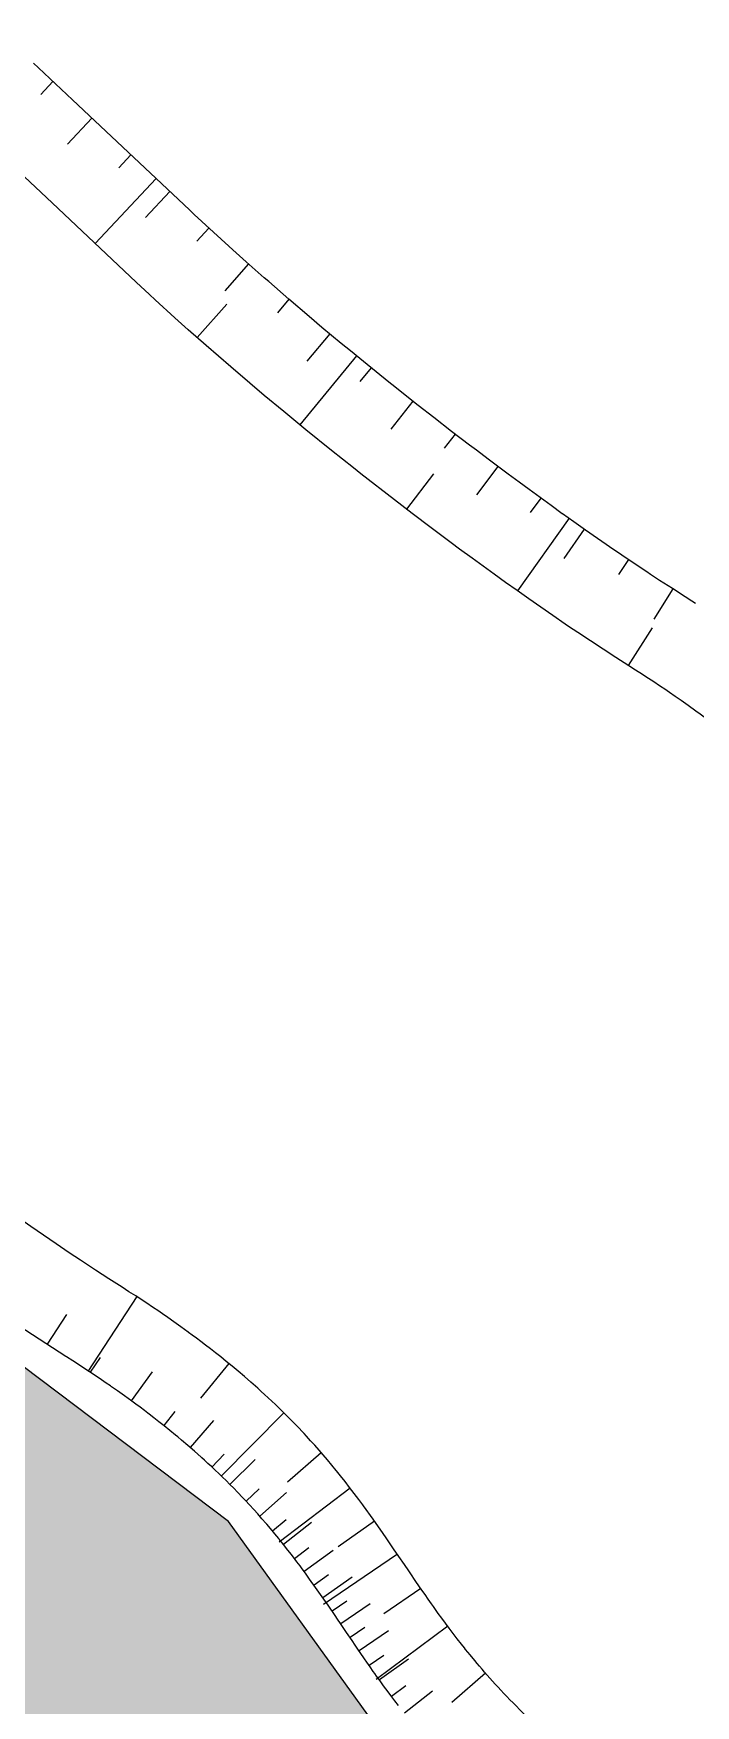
# Model space of a CAD drawing. Header units: millimetres. Extents: x 501029 to 503193, y 1805862 to 1807132.
# Drawn here: x 501858.1 to 501865.52, y 1806728.93 to 1806747.67 of the extents above; entities that cross this region are included whole.
import ezdxf

# ---------------------------------------------------------------- set-up
doc = ezdxf.new("R2010")
doc.units = ezdxf.units.MM
doc.header["$LTSCALE"] = 12
doc.header["$MEASUREMENT"] = 0
for name, color, linetype in [('3', 7, 'CONTINUOUS'), ('DM1', 4, 'CONTINUOUS'), ('TEXT', 4, 'CONTINUOUS')]:
    doc.layers.add(name, color=color, linetype=linetype)

msp = doc.modelspace()

# ---------------------------------------------------------------- hatches: boundary and pattern name
at = {"layer": 'TEXT', "linetype": 'Continuous'}
h = msp.add_hatch(dxfattribs=at)
h.set_pattern_fill('HONEY', color=256, scale=5, style=0)
h.set_pattern_definition([(0, (0, 0), (0.9375, 0.5412658750000001), [0.625, -1.25]), (120, (0, 0), (-0.9374999979516122, 0.5412658785479115), [0.625, -1.25]), (60, (0, 0), (2.0483877e-09, 1.082531753547911), [-1.25, 0.625])])
h.paths.add_polyline_path([(501834.6466081616, 1806753.636734551), (501825.6713402269, 1806762.17099704), (501821.2938374038, 1806755.472344911), (501833.2147096753, 1806745.055671973), (501845.3858500724, 1806735.223204318), (501850.5764841258, 1806739.156191729)])
h.paths.add_polyline_path([(501860.2846427964, 1806730.989805251), (501856.2574264699, 1806734.028931883), (501852.1300000001, 1806737.871999999), (501850.5764841261, 1806739.156191728), (501845.3858500727, 1806735.223204318), (501856.6130687546, 1806724.521065518), (501868.2472492611, 1806715.403686484), (501872.2860022753, 1806719.673945244), (501864.0525835316, 1806726.646058421), (501861.8955290009, 1806728.755154181)])
h.paths.add_polyline_path([(501872.9540000002, 1806720.087), (501868.2472492608, 1806715.403686484), (501871.2077240842, 1806713.447778474), (501877.1870352164, 1806715.80847753)])

# ---------------------------------------------------------------- linework, layer by layer
at = {"layer": '3', "linetype": 'Continuous'}
for p, q in [((501858.3179999997, 1806747.127, 6.751), (501858.1809999999, 1806746.982, 6.751)), ((501858.9739999999, 1806746.511, 6.73), (501858.5369999998, 1806746.922, 6.743999999999999)), ((501858.7549999999, 1806746.716, 6.737), (501858.481, 1806746.425, 6.737)), ((501859.4109999998, 1806746.1, 6.716), (501858.9739999999, 1806746.511, 6.73)), ((501859.1919999998, 1806746.306, 6.722999999999999), (501859.0549999999, 1806746.16, 6.722999999999999)), ((501859.8479999997, 1806745.689, 6.701999999999999), (501859.4109999998, 1806746.1, 6.716)), ((501859.4759999999, 1806746.04, 6.655), (501858.7909999997, 1806745.312, 6.655)), ((501859.629, 1806745.895, 6.709), (501859.3549999998, 1806745.603, 6.709)), ((501860.0669999998, 1806745.485, 6.693999999999999), (501859.9309999999, 1806745.338, 6.693999999999999)), ((501860.5109999999, 1806745.082, 6.677), (501860.2459999998, 1806744.782, 6.677)), ((501860.2659999999, 1806744.631, 6.613999999999999), (501859.9349999998, 1806744.257, 6.613999999999999)), ((501860.9629999998, 1806744.687, 6.656), (501860.8329999999, 1806744.535, 6.656)), ((501861.42, 1806744.3, 6.634), (501861.1639999999, 1806743.992, 6.634)), ((501861.7199999997, 1806744.053, 6.557), (501861.0849999999, 1806743.28, 6.557)), ((501861.8839999998, 1806743.919, 6.608999999999999), (501861.7579999999, 1806743.764, 6.608999999999999)), ((501862.352, 1806743.545, 6.583), (501862.1029999999, 1806743.231, 6.583)), ((501862.8239999998, 1806743.176, 6.556), (501862.7029999997, 1806743.017, 6.556)), ((501862.5839999998, 1806742.732, 6.491), (501862.2799999998, 1806742.335, 6.491)), ((501863.3019999999, 1806742.814, 6.528), (501863.0629999998, 1806742.494, 6.528)), ((501863.785, 1806742.459, 6.5), (501863.6669999999, 1806742.296999999, 6.5)), ((501864.102, 1806742.234999999, 6.418), (501863.5249999999, 1806741.418, 6.418)), ((501864.2719999999, 1806742.11, 6.472), (501864.0419999999, 1806741.783, 6.472)), ((501864.7659999999, 1806741.77, 6.443999999999999), (501864.6539999998, 1806741.603999999, 6.443999999999999)), ((501865.2659999998, 1806741.44, 6.416999999999999), (501865.0519999999, 1806741.103, 6.416999999999999)), ((501865.0329999998, 1806741.006, 6.35), (501864.7649999999, 1806740.584, 6.35)), ((501859.2569999998, 1806733.51, 5.815), (501858.71, 1806732.673, 5.815)), ((501858.4699999998, 1806733.312, 5.759999999999999), (501858.2519999998, 1806732.976, 5.759999999999999)), ((501858.8469999999, 1806732.83, 5.77), (501858.7359999997, 1806732.664, 5.77)), ((501859.4309999999, 1806732.667, 5.980999999999999), (501859.1959999998, 1806732.343, 5.980999999999999)), ((501860.2889999999, 1806732.761, 6.533), (501859.9719999999, 1806732.374, 6.533)), ((501859.6849999998, 1806732.222, 6.341), (501859.5599999998, 1806732.065, 6.341)), ((501860.906, 1806732.208, 7.778), (501860.2019999999, 1806731.497, 7.778)), ((501860.1169999999, 1806732.123, 6.79), (501859.8549999998, 1806731.821, 6.79)), ((501860.2369999998, 1806731.746, 7.289), (501860.0999999999, 1806731.6, 7.289)), ((501860.5859999999, 1806731.687, 7.804), (501860.3019999999, 1806731.406, 7.804)), ((501861.325, 1806731.761, 9.146), (501860.9479999998, 1806731.433, 9.146)), ((501860.629, 1806731.355, 8.353), (501860.4829999998, 1806731.218999999, 8.353)), ((501860.9349999998, 1806731.316, 8.889), (501860.6349999998, 1806731.051, 8.889)), ((501861.6489999998, 1806731.365, 10.556), (501860.8539999998, 1806730.758, 10.556)), ((501860.933, 1806731.011, 9.462), (501860.7799999998, 1806730.883, 9.462)), ((501861.2169999999, 1806730.98, 10.006), (501860.903, 1806730.732, 10.006)), ((501861.9229999999, 1806730.993, 11.983), (501861.5139999997, 1806730.705, 11.983)), ((501861.1859999998, 1806730.695, 10.591), (501861.0269999998, 1806730.573, 10.591)), ((501861.457, 1806730.665999999, 11.139), (501861.1339999999, 1806730.429, 11.139)), ((501862.1779999999, 1806730.624, 13.414), (501861.3519999999, 1806730.061, 13.414)), ((501861.4069999999, 1806730.393, 11.731), (501861.244, 1806730.276999999, 11.731)), ((501861.6709999999, 1806730.366, 12.281), (501861.3429999999, 1806730.137, 12.281)), ((501862.4389999998, 1806730.241, 14.841), (501862.028, 1806729.957, 14.841)), ((501861.6119999997, 1806730.098, 12.876), (501861.4469999999, 1806729.985, 12.876)), ((501861.8739999999, 1806730.069, 13.426), (501861.5429999998, 1806729.844, 13.426)), ((501861.5469999998, 1806729.838, 13.451), (501861.501, 1806729.906, 13.186)), ((501861.6019999999, 1806729.758, 13.759), (501861.5469999998, 1806729.838, 13.451)), ((501861.8139999998, 1806729.801, 14.021), (501861.6479999998, 1806729.689, 14.021)), ((501862.7419999998, 1806729.817, 16.247), (501861.9399999999, 1806729.22, 16.247)), ((501862.0789999999, 1806729.767, 14.569), (501861.7479999999, 1806729.540999999, 14.569)), ((501862.0269999998, 1806729.49, 15.161), (501861.8619999998, 1806729.376, 15.161)), ((501862.3009999997, 1806729.448, 15.705), (501861.9759999998, 1806729.215, 15.705)), ((501863.1659999997, 1806729.289999999, 17.584), (501862.7899999998, 1806728.961, 17.584)), ((501862.2719999999, 1806729.15, 16.285), (501862.1119999997, 1806729.029, 16.285)), ((501862.5709999998, 1806729.089, 16.817), (501862.2569999998, 1806728.841, 16.817))]:
    msp.add_line(p, q, dxfattribs=at)
at = {"layer": '3', "linetype": 'Continuous', "extrusion": (-0.5111943485699225, -0.565576720950029, 0.6471501454141735), "elevation": -1278396.883246706}
msp.add_lwpolyline([(-839179.8530329856, 1085207.360153063), (-839180.3771524719, 1085207.375893605), (-839180.4528235862, 1085207.378517029)], dxfattribs=at)
at = {"layer": '3', "linetype": 'Continuous', "extrusion": (-0.6795217152048258, -0.7261068377630893, 0.1049718948994381), "elevation": -1652913.372871519}
msp.add_lwpolyline([(-868116.4120383307, 174480.0883889593), (-868117.5227110449, 174480.1155389574), (-868117.9110978197, 174480.1235834012)], dxfattribs=at)
at = {"layer": '3', "linetype": 'Continuous', "extrusion": (0.1998305451790876, 0.179847488043095, 0.9631835932251012), "elevation": 425231.7312724525}
msp.add_lwpolyline([(1007216.560208225, -1523444.185351608), (1007216.766026374, -1523444.166753502), (1007218.054749764, -1523444.055164864)], dxfattribs=at)
at = {"layer": '3', "linetype": 'Continuous', "extrusion": (0.2540642578079866, 0.2386144048111394, 0.9372910533666171), "elevation": 558626.4785939924}
msp.add_lwpolyline([(973405.7352551708, -1502201.715786753), (973405.9674465524, -1502201.696575897), (973406.2590057204, -1502201.67562008), (973406.3331489637, -1502201.670754464)], dxfattribs=at)
at = {"layer": '3', "linetype": 'Continuous', "extrusion": (0.1071726319578806, 0.0726910035745173, 0.9915795706641753), "elevation": 185126.445496288}
msp.add_lwpolyline([(1213546.146536438, -1417471.41896971), (1213546.210189303, -1417471.401613139), (1213546.471716574, -1417471.334312294), (1213546.666251815, -1417471.2858462), (1213546.727393108, -1417471.27039491)], dxfattribs=at)
at = {"layer": '3', "linetype": 'Continuous', "extrusion": (0.3014387993905327, 0.2998522792532074, 0.905109529752422), "elevation": 693042.903582797}
msp.add_lwpolyline([(926995.8102124205, -1475317.12513075), (926996.1120806652, -1475317.096907305), (926996.4083032697, -1475317.073387768)], dxfattribs=at)
at = {"layer": '3', "linetype": 'Continuous', "extrusion": (0.17895801503456, 0.1542283933648289, 0.9716931776723523), "elevation": 368469.5479964826}
msp.add_lwpolyline([(1040989.902316343, -1515505.582039359), (1040990.178477353, -1515505.537712611), (1040990.539049063, -1515505.483833451), (1040990.807166777, -1515505.445834883), (1040991.005943993, -1515505.419746761), (1040991.302477745, -1515505.382454734), (1040991.387541274, -1515505.372402504)], dxfattribs=at)
at = {"layer": '3', "linetype": 'Continuous', "extrusion": (0.0523575820154082, 0.0025540292865839, 0.9986251351432645), "elevation": 30897.35274833331}
msp.add_lwpolyline([(1780146.340087705, -588484.2849692858), (1780146.427958833, -588484.1870068099), (1780146.618269131, -588483.9797413473), (1780146.746044031, -588483.8436253791)], dxfattribs=at)
at = {"layer": '3', "linetype": 'Continuous', "extrusion": (0.1630747559130792, 0.1339542637367248, 0.9774778152012666), "elevation": 323868.5159506627}
msp.add_lwpolyline([(1077566.645667201, -1500049.266714502), (1077566.686704485, -1500049.257498311), (1077567.046739725, -1500049.181421883), (1077567.233546297, -1500049.143774818)], dxfattribs=at)
at = {"layer": '3', "linetype": 'Continuous', "extrusion": (0.1766239674239977, 0.1523205093559488, 0.9724209153247121), "elevation": 363851.1292194225}
msp.add_lwpolyline([(1040463.43006157, -1516981.50795957), (1040463.736980486, -1516981.447480098), (1040464.100105774, -1516981.379738066), (1040464.41796717, -1516981.323532015), (1040464.696755034, -1516981.276115526), (1040464.906302727, -1516981.241957608)], dxfattribs=at)
at = {"layer": '3', "linetype": 'Continuous', "extrusion": (0.1862820338235543, 0.1686607651066121, 0.9679114371615888), "elevation": 398221.0602196273}
msp.add_lwpolyline([(1002498.039597402, -1533820.489490942), (1002498.259282188, -1533820.449696535), (1002498.630742815, -1533820.386025484)], dxfattribs=at)
at = {"layer": '3', "linetype": 'Continuous', "extrusion": (0.0463286725226492, -0.0149193987584682, 0.9988148305081253), "elevation": -3698.335187895195}
msp.add_lwpolyline([(1873604.170801459, 76029.69081212948), (1873604.203051793, 76029.78327653196), (1873604.286734876, 76030.0195452172), (1873604.373580071, 76030.2558303452)], dxfattribs=at)
at = {"layer": '3', "linetype": 'Continuous', "extrusion": (0.3011545801441071, 0.3334933235461086, 0.8933577793965849), "elevation": 753680.9303116854}
msp.add_lwpolyline([(838419.9083724988, -1498400.173849299), (838420.0621331276, -1498400.155748288), (838420.3395625707, -1498400.127114711), (838420.5045502807, -1498400.111239157)], dxfattribs=at)
at = {"layer": '3', "linetype": 'Continuous', "extrusion": (0.1400875258857386, 0.109771901667792, 0.9840353726850724), "elevation": 268640.5743785055}
msp.add_lwpolyline([(1112593.312147112, -1485311.737921523), (1112593.426628219, -1485311.706363256), (1112593.696239482, -1485311.631907219), (1112593.952939374, -1485311.562675296), (1112594.195323976, -1485311.498835107), (1112594.657248608, -1485311.38229328), (1112594.762413307, -1485311.356408806)], dxfattribs=at)
at = {"layer": '3', "linetype": 'Continuous', "extrusion": (0.0371203390166295, -0.0295275443408747, 0.9988744688680796), "elevation": -34712.82151130735}
msp.add_lwpolyline([(1726380.576122263, 731156.8273952333), (1726380.575659817, 731156.8295804966), (1726380.568438539, 731156.984995151), (1726380.554760797, 731157.2900978217), (1726380.550456487, 731157.4273611142)], dxfattribs=at)
at = {"layer": '3', "linetype": 'Continuous', "extrusion": (-0.2626700741315744, -0.4435248851410367, 0.8569072927781299), "elevation": -933154.2671505102}
msp.add_lwpolyline([(-488849.7211197382, 1551268.3495616), (-488849.8409530211, 1551268.359046726), (-488850.0032897368, 1551268.374401886), (-488850.1628864513, 1551268.388640278), (-488850.3180223102, 1551268.403666155)], dxfattribs=at)
at = {"layer": '3', "linetype": 'Continuous', "extrusion": (-0.0140181036128484, -0.100930344469334, 0.9947947317594726), "elevation": -189383.8241129036}
msp.add_lwpolyline([(248542.0868175652, 1848929.768065216), (248542.0456020812, 1848929.788687377), (248541.895845152, 1848929.864122022), (248541.7472162834, 1848929.938810081), (248541.6015588919, 1848930.013908698), (248541.4591481138, 1848930.087345299), (248541.3187183202, 1848930.161157504), (248541.1804070795, 1848930.234156179), (248540.9100026887, 1848930.379105866), (248540.757164228, 1848930.462251398)], dxfattribs=at)
at = {"layer": '3', "linetype": 'Continuous', "extrusion": (-0.092827171232947, -0.2180802680834146, 0.9715061054638592), "elevation": -440595.1561655149}
msp.add_lwpolyline([(-245840.8580892109, 1805996.095711128), (-245840.9063884634, 1805996.104720169), (-245841.0738598514, 1805996.136612615), (-245841.238570899, 1805996.169646538), (-245841.4023618329, 1805996.202823939), (-245841.4465889796, 1805996.212698066)], dxfattribs=at)
at = {"layer": '3', "linetype": 'Continuous', "extrusion": (0.5322104957098399, 0.839404963516128, 0.1102329146887372), "elevation": 1783685.408849668}
msp.add_lwpolyline([(543609.6086312674, -197818.9561893005), (543609.6794043354, -197819.0508045733), (543609.7742559949, -197819.1685546303), (543609.8644321042, -197819.2731886029), (543609.950468136, -197819.3667874003), (543610.0318286174, -197819.4492579249), (543610.1090490221, -197819.52168718), (543610.1835093753, -197819.5860970476), (543610.2538296519, -197819.643447363), (543610.3200098509, -197819.6937381263), (543610.3820499738, -197819.7379632432), (543610.4418655187, -197819.7772437874), (543610.497540987, -197819.8114525909), (543610.604751846, -197819.8698289284), (543610.7000779485, -197819.915070953), (543610.7286056955, -197819.9272228612)], dxfattribs=at)
at = {"layer": '3', "linetype": 'Continuous', "extrusion": (-0.0085707584328756, -0.0911561381152024, 0.9957997291543151), "elevation": -168990.3851271311}
msp.add_lwpolyline([(330526.6234525462, 1838027.18530002), (330526.4890533624, 1838027.258373701), (330526.3355162878, 1838027.342658032), (330526.1839704309, 1838027.427220354), (330526.0344157922, 1838027.51196911), (330525.8869459813, 1838027.595912872), (330525.742556607, 1838027.6790533), (330525.6012476697, 1838027.761573509), (330525.4621171702, 1838027.842205739), (330525.320527403, 1838027.927700229)], dxfattribs=at)
at = {"layer": '3', "linetype": 'Continuous', "extrusion": (-0.1081921524103192, -0.2425709533036445, 0.9640818382119763), "elevation": -492552.5123612547}
msp.add_lwpolyline([(-277622.504468318, 1787865.551717226), (-277622.5138112331, 1787865.552977903), (-277622.689907412, 1787865.580455895), (-277622.8654976568, 1787865.609472676), (-277623.0414952433, 1787865.63936993), (-277623.0961335247, 1787865.649131096)], dxfattribs=at)
at = {"layer": '3', "linetype": 'Continuous', "extrusion": (0.5286009973471631, 0.841307214815178, 0.1130626193908155), "elevation": 1785301.895217753}
msp.add_lwpolyline([(536260.1846349662, -203146.381840979), (536260.2116779326, -203146.4251811939), (536260.3116747411, -203146.5740749393), (536260.4083820392, -203146.7069043776), (536260.4995743413, -203146.8246876636), (536260.5869451211, -203146.9302852598), (536260.6707116663, -203147.0229551973), (536260.7498099526, -203147.1054867711), (536260.8247719917, -203147.1789693036), (536260.8964445209, -203147.243342644), (536260.9645128155, -203147.299756265), (536261.0292915999, -203147.3510350453), (536261.0904661498, -203147.3953476942), (536261.1488832019, -203147.4346212367), (536261.2017852583, -203147.46679733)], dxfattribs=at)
at = {"layer": '3', "linetype": 'Continuous', "extrusion": (0.5373778488607595, 0.8380138910159914, 0.0946454754228692), "elevation": 1783755.383305238}
msp.add_lwpolyline([(552814.8108831237, -169579.7688123798), (552814.8677210108, -169579.7888708835), (552814.9323086587, -169579.8090212081), (552814.9899883382, -169579.8240510669), (552815.0923093711, -169579.8451554688), (552815.1693955443, -169579.8552667273), (552815.2287588092, -169579.8612348072), (552815.3178037065, -169579.8652093718), (552815.3987968515, -169579.8642453219)], dxfattribs=at)
at = {"layer": '3', "linetype": 'Continuous', "extrusion": (0.5447831953291632, 0.833916339804629, 0.0882882115222498), "elevation": 1780068.606970039}
msp.add_lwpolyline([(567986.6088595185, -157769.0253094739), (567986.6559863004, -157769.0614035874), (567986.7172443937, -157769.1065966267), (567986.7757342783, -157769.145761842), (567986.8300718493, -157769.179869701), (567986.9351415962, -157769.2381215016), (567987.0283013223, -157769.2832673371), (567987.1106448645, -157769.3174472246), (567987.1272877329, -157769.323413006)], dxfattribs=at)
at = {"layer": '3', "linetype": 'Continuous', "extrusion": (0.5099794382811057, 0.8513879278014325, 0.1227174352912854), "elevation": 1794169.687996676}
msp.add_lwpolyline([(497880.8052949264, -221844.2246050447), (497880.8310138906, -221844.2841295392), (497880.8937697113, -221844.4291514023), (497880.9551537968, -221844.5661915162), (497881.0160240184, -221844.6971717044), (497881.0763803771, -221844.8210995252), (497881.1339932647, -221844.9379958226), (497881.1910922889, -221845.0498246361), (497881.2476774501, -221845.154601082), (497881.3028908755, -221845.254373104), (497881.3567325655, -221845.3491407017), (497881.4100603921, -221845.4388408154), (497881.4615026198, -221845.523431229), (497881.4851661306, -221845.5597084622)], dxfattribs=at)
at = {"layer": '3', "linetype": 'Continuous', "extrusion": (0.5543119947812407, 0.8279969100412138, 0.0846128205642842), "elevation": 1774155.877762322}
msp.add_lwpolyline([(588063.7419291172, -150650.0181814185), (588063.7738296783, -150650.0562746053), (588063.8564964673, -150650.1486586584), (588063.9358323816, -150650.23096178), (588064.0110064443, -150650.3032310408), (588064.0828496321, -150650.3684086117), (588064.1510872757, -150650.424619047), (588064.168840329, -150650.4386832761)], dxfattribs=at)
at = {"layer": '3', "linetype": 'Continuous', "extrusion": (0.5226640956348061, 0.8445707146090787, 0.1162865046295579), "elevation": 1788217.701671355}
msp.add_lwpolyline([(524012.5971003785, -209358.8962377923), (524012.6081129695, -209358.9134239721), (524012.7079964768, -209359.0623943209), (524012.8032240282, -209359.195261268), (524012.8943218581, -209359.3131169121), (524012.9498308952, -209359.3805908144)], dxfattribs=at)
at = {"layer": '3', "linetype": 'Continuous', "extrusion": (0.4595188362782693, 0.8767126314453362, 0.1421879072553611), "elevation": 1814600.589702774}
msp.add_lwpolyline([(394244.5206649159, -260652.7265706712), (394244.5238290465, -260652.7377047028), (394244.595083059, -260652.9518725399), (394244.6654086003, -260653.155890105), (394244.7339199584, -260653.349823407), (394244.8010813694, -260653.5357780627), (394244.8682000206, -260653.7125062777), (394244.9330830129, -260653.881321855), (394244.9970375339, -260654.0419668399), (394245.0353002957, -260654.1348360349)], dxfattribs=at)
at = {"layer": '3', "linetype": 'Continuous', "extrusion": (0.5152028385168373, 0.8485693782797801, 0.1203995242102778), "elevation": 1791697.736447359}
msp.add_lwpolyline([(508670.3002498643, -217292.6897148895), (508670.3478126842, -217292.7783869142), (508670.402580141, -217292.8780156754), (508670.456492811, -217292.9727432936), (508670.5090317149, -217293.0624668531), (508670.5605326628, -217293.1470209529), (508670.6001886979, -217293.2094741256)], dxfattribs=at)
at = {"layer": '3', "linetype": 'Continuous', "extrusion": (0.4452147204329506, 0.8817291164554317, 0.1560051855052698), "elevation": 1816484.497146261}
msp.add_lwpolyline([(366364.1202132905, -286885.4658152665), (366364.13812812, -286885.5063610294), (366364.19634471, -286885.6368853761), (366364.2545612999, -286885.7614831855), (366364.3118764229, -286885.8798759387), (366364.367848154, -286885.9912854557), (366364.375908506, -286886.0084909675)], dxfattribs=at)
at = {"layer": '3', "linetype": 'Continuous', "extrusion": (0.4296713080259357, 0.8904476377334617, 0.1499518973343756), "elevation": 1824436.810228327}
msp.add_lwpolyline([(333186.14062176, -276695.0024254409), (333186.2063246175, -276695.2330832482), (333186.2831437867, -276695.4970620612), (333186.358193155, -276695.7499603122), (333186.4319387684, -276695.9935551696), (333186.5047837506, -276696.2263395676), (333186.5723193305, -276696.4387352926)], dxfattribs=at)
at = {"layer": '3', "linetype": 'Continuous', "extrusion": (0.5458622933320041, 0.8315091103948077, 0.103087128433965), "elevation": 1776261.043246782}
msp.add_lwpolyline([(571972.0402919898, -184081.7360762826), (571972.105636797, -184081.8938601641), (571972.170145641, -184082.0457325843), (571972.2335569132, -184082.1904699443), (571972.2770329148, -184082.2869623961)], dxfattribs=at)
at = {"layer": '3', "linetype": 'Continuous', "extrusion": (0.6102930169910898, 0.7884939941733577, 0.0762866604620919), "elevation": 1730879.301878077}
msp.add_lwpolyline([(708987.168673046, -132419.6842502044), (708987.1791052485, -132419.7133214622), (708987.2499369909, -132419.8979086939), (708987.3195445803, -132420.0734014975), (708987.3871372176, -132420.2408436522), (708987.3877492944, -132420.2428981514)], dxfattribs=at)
at = {"layer": '3', "linetype": 'Continuous', "extrusion": (0.0686090251394945, 0.9691521667731654, 0.2367211002599617), "elevation": 1785432.350518212}
msp.add_lwpolyline([(-373024.900722925, -435000.5514560534), (-373024.8654838542, -435000.7398179569), (-373024.7424648786, -435001.3810194247), (-373024.6231445747, -435001.9800750565), (-373024.6143877689, -435002.0243165963)], dxfattribs=at)
at = {"layer": '3', "linetype": 'Continuous', "extrusion": (0.4955213563027156, 0.8594004071967981, 0.1260536614220101), "elevation": 1801389.183342067}
msp.add_lwpolyline([(467704.9620231019, -228887.6821033678), (467705.0284798926, -228887.8797126446), (467705.0985346264, -228888.0833035717), (467705.1580296344, -228888.2486555458)], dxfattribs=at)
at = {"layer": '3', "linetype": 'Continuous', "extrusion": (0.6299796699917768, 0.7730705446811978, 0.0740779882513567), "elevation": 1712893.217746706}
msp.add_lwpolyline([(752296.6114573375, -127226.9188006136), (752296.6447928613, -127227.0190936213), (752296.7219440342, -127227.2507262917), (752296.7984634914, -127227.4723290122), (752296.8047228698, -127227.4873877406)], dxfattribs=at)
at = {"layer": '3', "linetype": 'Continuous', "extrusion": (-0.0918076488137304, 0.9601577795042076, 0.2639477108763109), "elevation": 1688675.218672115}
msp.add_lwpolyline([(-671553.9015338264, -462095.7514337219), (-671553.8510826315, -462096.100824158), (-671553.778176075, -462096.5953619565)], dxfattribs=at)
at = {"layer": '3', "linetype": 'Continuous', "extrusion": (0.3653372144233646, 0.9154524307804496, 0.1687470495609992), "elevation": 1837326.191903157}
msp.add_lwpolyline([(203555.0368983179, -314543.2195605726), (203555.0868259955, -314543.4001850062), (203555.157727646, -314543.6548021992), (203555.1996755923, -314543.7968737615)], dxfattribs=at)
at = {"layer": '3', "linetype": 'Continuous', "extrusion": (0.776973361708907, 0.6289785201736567, 0.0264275680855628), "elevation": 1526328.652390934}
msp.add_lwpolyline([(1088500.989841273, -40337.11389237326), (1088501.076633617, -40337.38698775793), (1088501.18637319, -40337.73010760019)], dxfattribs=at)
at = {"layer": '3', "linetype": 'Continuous', "extrusion": (0.4852880583906305, 0.8644195057003885, 0.1314321823152454), "elevation": 1805321.704098096}
msp.add_lwpolyline([(446842.3389047289, -239342.1572086204), (446842.4011980244, -239342.377161859), (446842.4808086115, -239342.6504877383), (446842.5055301159, -239342.7342596252)], dxfattribs=at)
at = {"layer": '3', "linetype": 'Continuous', "extrusion": (0.107536204358149, 0.967826713609374, 0.2274805863723777), "elevation": 1802572.748951968}
msp.add_lwpolyline([(-299271.992611422, -421077.8250296557), (-299271.9499848577, -421078.0386296931), (-299271.873124524, -421078.4124297589)], dxfattribs=at)
at = {"layer": '3', "linetype": 'Continuous', "extrusion": (0.7227789865893907, 0.6890289378635824, 0.0531945423083704), "elevation": 1607625.833874375}
msp.add_lwpolyline([(961429.8865110846, -85622.59964983282), (961429.922715321, -85622.70079941953), (961429.9858833344, -85622.87903144865), (961430.0483613419, -85623.0563033961), (961430.1087017359, -85623.23453902095), (961430.168352124, -85623.41181456405), (961430.2258648986, -85623.58905520051), (961430.3408904483, -85623.94353647338), (961430.3657504095, -85624.02065921602)], dxfattribs=at)
at = {"layer": '3', "linetype": 'Continuous', "extrusion": (-0.8603409009544286, -0.5091811894858039, 0.0234104766876716), "elevation": -1351724.552080489}
msp.add_lwpolyline([(-1299221.444682191, 31665.80753338977), (-1299221.493366243, 31665.6484898011), (-1299221.622277116, 31665.23437630606)], dxfattribs=at)
at = {"layer": '3', "linetype": 'Continuous', "extrusion": (-0.6530399960708225, 0.6983001632127528, 0.2931137076099703), "elevation": 933908.0205973617}
msp.add_lwpolyline([(-1600619.947447789, -286303.1828163045), (-1600619.951661001, -286303.2581239992), (-1600619.974816763, -286303.7821400395)], dxfattribs=at)
at = {"layer": '3', "linetype": 'Continuous', "extrusion": (0.685733983303142, 0.7244311641589154, 0.0704868252836296), "elevation": 1652996.867387979}
msp.add_lwpolyline([(877553.4511766705, -116788.0561011855), (877553.5061162758, -116788.1704225073), (877553.5808086274, -116788.33375988), (877553.6540485036, -116788.5001867024), (877553.725148461, -116788.6696517841), (877553.7948735303, -116788.841009511), (877553.8624198873, -116789.0145076305), (877553.9292788005, -116789.1899495851), (877553.9940365886, -116789.3663351279), (877554.0214675977, -116789.4425481763)], dxfattribs=at)
at = {"layer": '3', "linetype": 'Continuous', "extrusion": (0.3311540337726708, 0.9250419596595111, 0.1861031401814064), "elevation": 1837496.890124608}
msp.add_lwpolyline([(136446.3513909283, -348029.6141917771), (136446.4002536784, -348029.8025879389), (136446.4896339045, -348030.1587042925), (136446.4986532627, -348030.1954511745)], dxfattribs=at)
at = {"layer": '3', "linetype": 'Continuous', "extrusion": (0.7489260050909314, 0.6613754473718806, 0.0411382609280325), "elevation": 1570784.472273534}
msp.add_lwpolyline([(1022052.79456485, -64659.17784801925), (1022052.810266559, -64659.22488471302), (1022052.869500843, -64659.40202077857), (1022052.92807319, -64659.57918767973), (1022052.982323424, -64659.74831410087)], dxfattribs=at)
at = {"layer": '3', "linetype": 'Continuous', "extrusion": (0.7082874956751084, 0.7033689636747434, 0.0600077029172173), "elevation": 1626260.760330599}
msp.add_lwpolyline([(928362.6492545446, -97748.85841853413), (928362.6782629925, -97748.93856532694), (928362.7398178646, -97749.11686816736), (928362.8006680981, -97749.29421538931), (928362.8452426556, -97749.42543674963)], dxfattribs=at)
at = {"layer": '3', "linetype": 'Continuous', "extrusion": (0.6567821521702722, 0.7489963178847902, 0.0874169342039174), "elevation": 1682849.893275731}
msp.add_lwpolyline([(813848.9693834641, -147656.6879367947), (813849.0060741629, -147656.7170361708), (813849.056124795, -147656.7622128509), (813849.1047642459, -147656.8103699545), (813849.1540630033, -147656.8615813), (813849.2019505795, -147656.9137807253), (813849.2484269754, -147656.9699567458), (813849.2955626776, -147657.0271946646), (813849.3405353235, -147657.0874706414), (813849.3856005386, -147657.1496156007), (813849.4298213107, -147657.2139338992), (813849.4733827764, -147657.279182643), (813849.5161923673, -147657.3474775368), (813849.558342652, -147657.4167028757), (813849.5997410621, -147657.4879781928), (813849.6411394728, -147657.5602496817), (813849.721773238, -147657.7098230611), (813849.8002439477, -147657.864426842), (813849.8219783965, -147657.9095650421)], dxfattribs=at)
at = {"layer": '3', "linetype": 'Continuous', "extrusion": (0.7580989678755449, 0.6513244688986316, 0.0325943418394902), "elevation": 1557228.50454706}
msp.add_lwpolyline([(1043358.818880701, -50767.78598255282), (1043358.863130211, -50767.8990443851), (1043358.930262979, -50768.07415545192), (1043358.995878743, -50768.25022350587), (1043359.030908715, -50768.34729349132)], dxfattribs=at)
at = {"layer": '3', "linetype": 'Continuous', "extrusion": (0.7350158360048439, 0.6767858779277808, 0.0413835264280822), "elevation": 1591645.966307832}
msp.add_lwpolyline([(989168.5173814767, -65907.80382206672), (989168.5848783753, -65907.95695652545), (989168.655936944, -65908.1261004857), (989168.7255825006, -65908.29724514442), (989168.749042901, -65908.35730013796)], dxfattribs=at)
at = {"layer": '3', "linetype": 'Continuous'}
for points in [[(501865.5189999999, 1806741.279, 6.411), (501865.4789999999, 1806741.305, 6.408999999999999), (501865.4019999998, 1806741.354, 6.41), (501865.2589999998, 1806741.445, 6.416999999999999), (501865.116, 1806741.537, 6.424999999999999), (501865.0149999999, 1806741.603999999, 6.429999999999999)], [(501865.3359999999, 1806740.205999999, 6.472), (501865.2899999999, 1806740.236999999, 6.45), (501865.2289999998, 1806740.279999999, 6.424), (501865.1739999999, 1806740.317, 6.403999999999999), (501865.1259999999, 1806740.349, 6.39), (501865.0399999998, 1806740.407, 6.368999999999999), (501864.9739999999, 1806740.45, 6.358), (501864.9239999999, 1806740.482, 6.352999999999999), (501864.8479999998, 1806740.531, 6.349), (501864.7709999999, 1806740.58, 6.35), (501864.6269999998, 1806740.671, 6.357), (501864.484, 1806740.764, 6.365), (501864.3409999998, 1806740.858, 6.371999999999999), (501864.1989999998, 1806740.952, 6.379999999999999), (501864.0969999998, 1806741.021, 6.386)], [(501859.8369999999, 1806733.11, 6.051), (501859.835, 1806733.112, 6.049), (501859.7499999998, 1806733.173, 5.991), (501859.6739999999, 1806733.227, 5.945999999999999), (501859.606, 1806733.275, 5.911999999999999), (501859.5459999999, 1806733.316999999, 5.886), (501859.4919999999, 1806733.354, 5.866), (501859.4449999998, 1806733.386, 5.850999999999999), (501859.3599999999, 1806733.443, 5.83), (501859.2949999999, 1806733.486, 5.82), (501859.2459999998, 1806733.518, 5.814), (501859.1699999999, 1806733.566, 5.81), (501859.0939999999, 1806733.615, 5.810999999999999), (501858.9449999999, 1806733.71, 5.818), (501858.7959999998, 1806733.807, 5.826), (501858.6479999998, 1806733.904, 5.834), (501858.6279999998, 1806733.918, 5.834999999999999)], [(501864.5299999998, 1806728.013, 18.124), (501864.467, 1806728.067, 18.179), (501864.4059999999, 1806728.12, 18.226), (501864.352, 1806728.166, 18.263), (501864.3049999999, 1806728.207, 18.292), (501864.2629999998, 1806728.242, 18.314), (501864.227, 1806728.274, 18.331), (501864.163, 1806728.328, 18.356), (501864.1159999999, 1806728.37, 18.371), (501864.0799999999, 1806728.401, 18.38), (501864.0249999999, 1806728.447, 18.389), (501863.9709999999, 1806728.494, 18.393), (501863.9239999998, 1806728.535, 18.392), (501863.8779999998, 1806728.575, 18.387), (501863.8329999999, 1806728.615, 18.377), (501863.7889999999, 1806728.655, 18.363), (501863.7459999998, 1806728.694, 18.345), (501863.7039999999, 1806728.733, 18.323), (501863.6639999999, 1806728.771, 18.298), (501863.6239999999, 1806728.809, 18.268), (501863.5849999999, 1806728.847, 18.236), (501863.5469999998, 1806728.884, 18.2), (501863.5109999999, 1806728.921, 18.161), (501863.4999999997, 1806728.932, 18.148)]]:
    msp.add_polyline3d(points, dxfattribs=at)
at = {"layer": 'DM1'}
msp.add_lwpolyline([(501845.3858500726, 1806735.223204318), (501856.6130687537, 1806724.521065521), (501868.2472492609, 1806715.403686484), (501872.2860022752, 1806719.673945244), (501864.0525835309, 1806726.64605842), (501861.8955290016, 1806728.755154181), (501860.2846427967, 1806730.989805249), (501856.2574264673, 1806734.028931885), (501852.1299999999, 1806737.872), (501850.576484126, 1806739.156191729)], close=True, dxfattribs=at)

doc.saveas('drawing.dxf')
